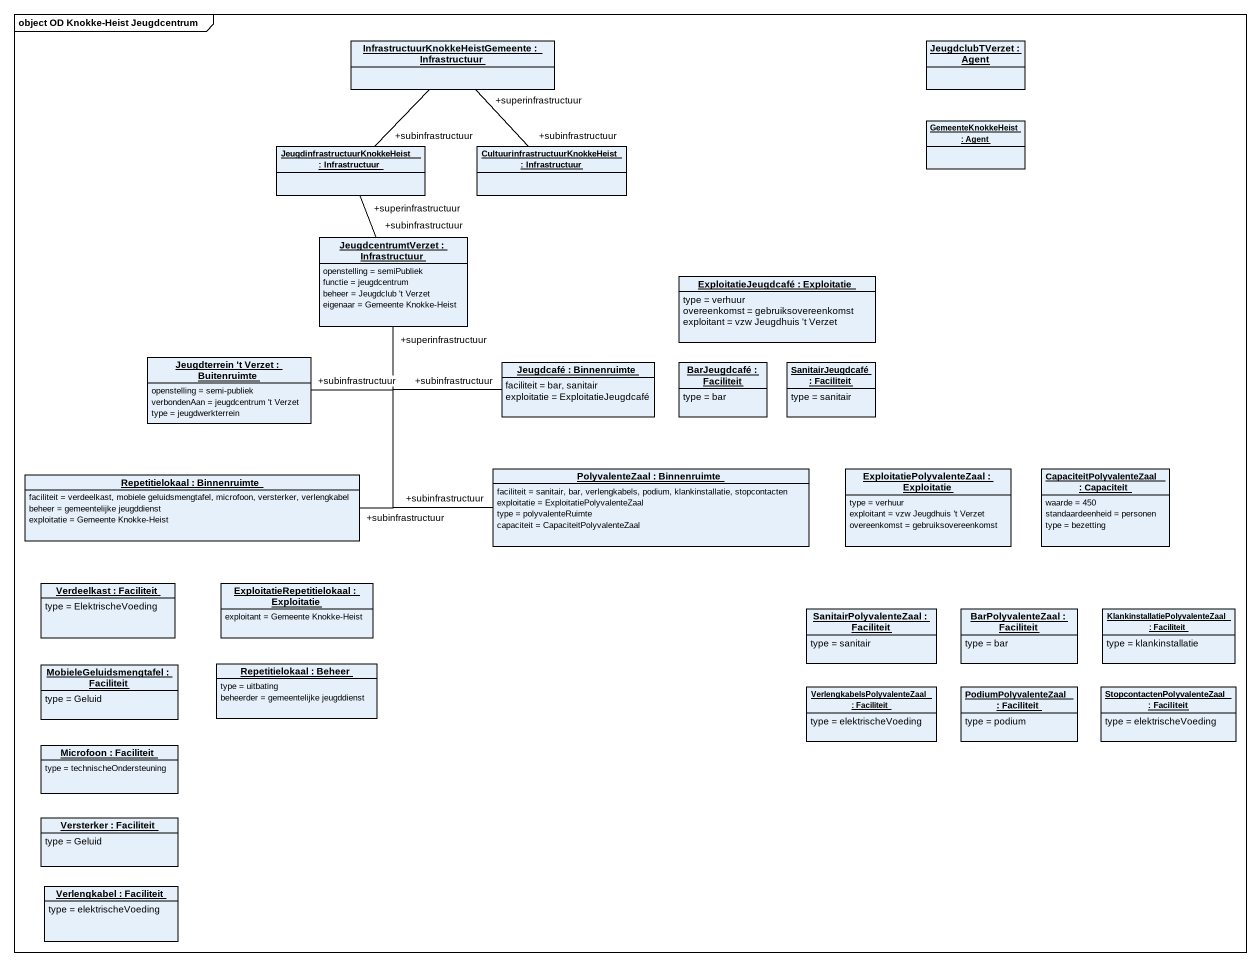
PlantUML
@startuml
mainframe object OD Knokke-Heist Jeugdcentrum
hide circle
hide empty members
object "InfrastructuurKnokkeHeistGemeente : Infrastructuur" as InfrastructuurKnokkeHeistGem
object "JeugdclubTVerzet : Agent" as JeugdclubTVerzet
object "GemeenteKnokkeHeist : Agent" as GemeenteKnokkeHeist
object "JeugdinfrastructuurKnokkeHeist : Infrastructuur" as JeugdinfrastructuurKnokkeHei
object "CultuurinfrastructuurKnokkeHeist : Infrastructuur" as CultuurinfrastructuurKnokkeH
object "JeugdcentrumtVerzet : Infrastructuur" as JeugdcentrumtVerzet {
  openstelling = semiPubliek
  functie = jeugdcentrum
  beheer = Jeugdclub 't Verzet
  eigenaar = Gemeente Knokke-Heist
}
object "ExploitatieJeugdcafé : Exploitatie" as ExploitatieJeugdcafé {
  type = verhuur
  overeenkomst = gebruiksovereenkomst
  exploitant = vzw Jeugdhuis 't Verzet
}
object "Jeugdterrein 't Verzet : Buitenruimte" as Jeugdterrein_t_Verzet {
  openstelling = semi-publiek
  verbondenAan = jeugdcentrum 't Verzet
  type = jeugdwerkterrein
}
object "Jeugdcafé : Binnenruimte" as Jeugdcafé {
  faciliteit = bar, sanitair
  exploitatie = ExploitatieJeugdcafé
}
object "BarJeugdcafé : Faciliteit" as BarJeugdcafé {
  type = bar
}
object "SanitairJeugdcafé : Faciliteit" as SanitairJeugdcafé {
  type = sanitair
}
object "Repetitielokaal : Binnenruimte" as Repetitielokaal {
  faciliteit = verdeelkast, mobiele geluidsmengtafel, microfoon, versterker, verlengkabel
  beheer = gemeentelijke jeugddienst
  exploitatie = Gemeente Knokke-Heist
}
object "PolyvalenteZaal : Binnenruimte" as PolyvalenteZaal {
  faciliteit = sanitair, bar, verlengkabels, podium, klankinstallatie, stopcontacten
  exploitatie = ExploitatiePolyvalenteZaal
  type = polyvalenteRuimte
  capaciteit = CapaciteitPolyvalenteZaal
}
object "ExploitatiePolyvalenteZaal : Exploitatie" as ExploitatiePolyvalenteZaal {
  type = verhuur
  exploitant = vzw Jeugdhuis 't Verzet
  overeenkomst = gebruiksovereenkomst
}
object "CapaciteitPolyvalenteZaal : Capaciteit" as CapaciteitPolyvalenteZaal {
  waarde = 450
  standaardeenheid = personen
  type = bezetting
}
object "Verdeelkast : Faciliteit" as Verdeelkast {
  type = ElektrischeVoeding
}
object "ExploitatieRepetitielokaal : Exploitatie" as ExploitatieRepetitielokaal {
  exploitant = Gemeente Knokke-Heist
}
object "SanitairPolyvalenteZaal : Faciliteit" as SanitairPolyvalenteZaal {
  type = sanitair
}
object "BarPolyvalenteZaal : Faciliteit" as BarPolyvalenteZaal {
  type = bar
}
object "KlankinstallatiePolyvalenteZaal : Faciliteit" as KlankinstallatiePolyvalenteZ {
  type = klankinstallatie
}
object "MobieleGeluidsmengtafel : Faciliteit" as MobieleGeluidsmengtafel {
  type = Geluid
}
object "Repetitielokaal : Beheer" as Repetitielokaal_2 {
  type = uitbating
  beheerder = gemeentelijke jeugddienst
}
object "VerlengkabelsPolyvalenteZaal : Faciliteit" as VerlengkabelsPolyvalenteZaal {
  type = elektrischeVoeding
}
object "PodiumPolyvalenteZaal : Faciliteit" as PodiumPolyvalenteZaal {
  type = podium
}
object "StopcontactenPolyvalenteZaal : Faciliteit" as StopcontactenPolyvalenteZaal {
  type = elektrischeVoeding
}
object "Microfoon : Faciliteit" as Microfoon {
  type = technischeOndersteuning
}
object "Versterker : Faciliteit" as Versterker {
  type = Geluid
}
object "Verlengkabel : Faciliteit" as Verlengkabel {
  type = elektrischeVoeding
}
InfrastructuurKnokkeHeistGem -- "+subinfrastructuur" JeugdinfrastructuurKnokkeHei
InfrastructuurKnokkeHeistGem "+superinfrastructuur" -- "+subinfrastructuur" CultuurinfrastructuurKnokkeH
JeugdcentrumtVerzet "+subinfrastructuur" -up- "+superinfrastructuur" JeugdinfrastructuurKnokkeHei
Jeugdterrein_t_Verzet "+subinfrastructuur" -up- JeugdcentrumtVerzet
Jeugdcafé "+subinfrastructuur" -left- "+superinfrastructuur" JeugdcentrumtVerzet
Repetitielokaal "+subinfrastructuur" -up- JeugdcentrumtVerzet
PolyvalenteZaal "+subinfrastructuur" -up- JeugdcentrumtVerzet
@enduml
